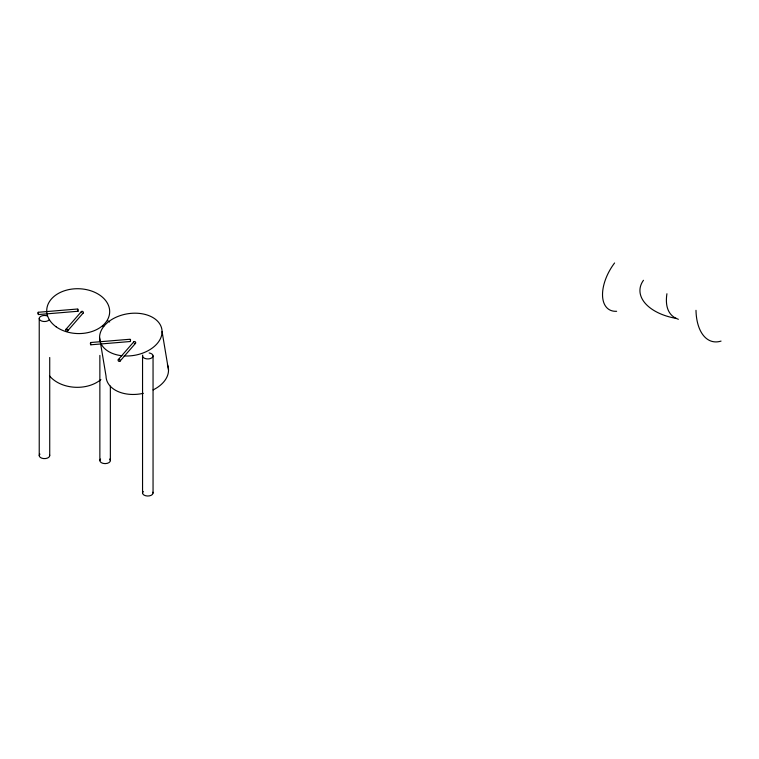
<?xml version="1.0" encoding="UTF-8"?>
<svg xmlns="http://www.w3.org/2000/svg" width="759" height="759" viewBox="0 0 759 759"><rect width="100%" height="100%" fill="white"/><g stroke="black" fill="none" stroke-linecap="round" stroke-linejoin="round"><path stroke-width="1.14" d="M77.57 309.378L78.158 309.482L78.016 311.256L38.443 314.558L37.969 313.505L38.216 312.281L77.788 308.989M129.95 339.624L130.548 339.728L130.406 341.503L90.833 344.795L90.349 343.751L90.606 342.527L130.178 339.235M65.919 329.378L81.441 311.541M67.598 330.933A1.138 0.949 41 0 0 66.906 329.178A1.138 0.949 41 0 0 65.767 330.355A1.138 0.949 41 0 0 67.598 330.933L83.11 313.097M118.309 359.624L133.821 341.787M119.979 361.18A1.138 0.949 41 0 0 119.296 359.424A1.138 0.949 41 0 0 118.157 360.601A1.138 0.949 41 0 0 119.979 361.18L135.5 343.343M38.443 314.558L38.216 312.281M90.833 344.795L90.606 342.527M78.016 311.256L77.646 310.763M643.471 280.28A47.333 27.381 2.8 0 0 676.117 318.372L678.366 319.302M162.075 331.569L168.517 370.041M99.59 337.603L106.032 376.075A31.48 21.053 -9.5 0 0 143.328 393.323M153.052 355.895L153.052 492.989M142.55 355.895L142.55 492.989M110.359 386.132L110.359 460.59M99.865 355.402L99.865 460.59M49.724 357.489L49.724 455.58M39.231 318.495L39.231 455.58M721.05 341.095A46.887 26.072 -75.9 0 1 695.994 310.327M676.117 318.372A149.561 48.187 -43.4 0 1 666.924 293.752M616.64 311.285A36.46 20.189 -58.1 0 1 602.551 295.906A36.46 20.189 -58.1 0 1 614.581 262.975M133.679 342.764A1.138 0.949 41 0 1 134.352 341.531A1.138 0.949 41 0 1 135.7 342.537A1.138 0.949 41 0 1 134.789 343.599M81.222 312.253A1.138 0.949 41 0 1 82.143 311.285A1.138 0.949 41 0 1 83.329 312.385A1.138 0.949 41 0 1 82.408 313.353M149.162 352.973A5.247 3.027 0 0 1 152.872 356.683A5.247 3.027 0 0 1 146.44 358.827A5.247 3.027 0 0 1 142.73 355.117M152.872 492.211A5.247 3.027 0 0 1 147.113 495.997A5.247 3.027 0 0 1 143.261 491.481M103.755 326.417A5.247 3.027 0 0 1 102.493 326.114M107.74 320.867A5.247 3.027 0 0 1 109.657 321.977M109.657 459.072A5.247 3.027 0 0 1 105.112 463.616A5.247 3.027 0 0 1 100.567 459.072M49.022 320.004A5.247 3.027 0 0 1 41.849 321.114A5.247 3.027 0 0 1 39.933 316.977A5.247 3.027 0 0 1 47.096 315.867M49.544 454.802A5.247 3.027 0 0 1 43.794 458.588A5.247 3.027 0 0 1 39.933 454.072M100.321 341.958A31.48 21.053 -9.5 0 1 128.565 313.638A31.48 21.053 -9.5 0 1 161.99 333.267A31.48 21.053 -9.5 0 1 124.106 355.924M121.857 355.734A31.48 21.053 -9.5 0 1 100.71 342.992M167.388 364.662A31.48 21.053 -9.5 0 1 153.1 389.908M100.881 379.557A31.48 22.419 1.7 0 1 49.487 375.838M56.09 326.778A31.48 22.419 1.7 0 0 108.66 317.253A31.48 22.419 1.7 0 0 69.875 289.397A31.48 22.419 1.7 0 0 56.09 326.778"/></g></svg>
